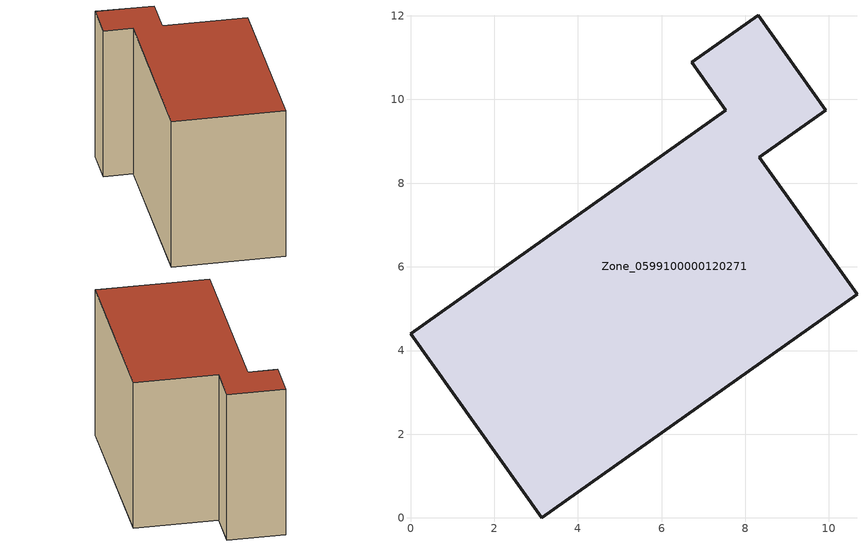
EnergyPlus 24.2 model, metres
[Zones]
Zone_0599100000120271
 floor ground (C_G): 3.14,0 0,4.4 7.53,9.74 6.72,10.89 8.31,12.02 9.92,9.74 8.34,8.62 10.67,5.35 z0
 wall outside (C_F): 9.92,9.74 8.31,12.02 6.72,10.89 7.53,9.74 0,4.4 3.14,0 10.67,5.35 8.34,8.62 9.92,9.74 z0:7.64
 roof outside (C_R): 0,4.4 3.14,0 10.67,5.35 8.34,8.62 9.92,9.74 8.31,12.02 6.72,10.89 7.53,9.74 z7.64
[BUILDING]
Pand.0599100000120271: North Axis=0; Terrain=City; Loads Convergence Tolerance Value=0.04; Temperature Convergence Tolerance Value=0.4; Solar Distribution=FullExterior; Maximum Number of Warmup Days=25; Minimum Number of Warmup Days=1
[Site:Location]
Rotterdam.The.Hague.AP_ZH_NLD Design_Conditions: Latitude=51.96; Longitude=4.45; Time Zone=1; Elevation=-4.5
[SITE:GROUNDTEMPERATURE:BUILDINGSURFACE]
18, 18, 18, 18, 18, 18, 18, 18, 18, 18, 18, 18
[MATERIAL] Thermal Absorptance=0.9; Solar Absorptance=0.7; Visible Absorptance=0.7
Name | Roughness | Thickness | Conductivity | Density | Specific Heat
G.TI.1975-1991 | MediumSmooth | 0.15 | 0.288461 | 540 | 1210
F.TI.1975-1991 | Rough | 0.3 | 0.230769 | 1920 | 840
R.TI.1975-1991 | MediumRough | 0.2 | 0.153846 | 1500 | 1000
[CONSTRUCTION]
C_G: G.TI.1975-1991
C_F: F.TI.1975-1991
C_R: R.TI.1975-1991
[ZONE]
Zone_0599100000120271: Type=1; Multiplier=1; Ceiling Height=Autocalculate; Volume=Autocalculate; Floor Area=autocalculate; Part of Total Floor Area=Yes
[ZONEINFILTRATION:DESIGNFLOWRATE]
Infil_Zone_0599100000120271: Zone or ZoneList or Space or SpaceList=Zone_0599100000120271; Schedule=AlwaysOn; Design Flow Rate Calculation Method=Flow/Area; Flow Rate per Floor Area=0.003; Constant Term Coefficient=1; Temperature Term Coefficient=0; Velocity Term Coefficient=0; Velocity Squared Term Coefficient=0
[HVACTEMPLATE:ZONE:IDEALLOADSAIRSYSTEM]
Zone_0599100000120271: Maximum Heating Supply Air Temperature=50; Minimum Cooling Supply Air Temperature=13; Maximum Heating Supply Air Humidity Ratio=0.0156; Minimum Cooling Supply Air Humidity Ratio=0.0077; Heating Limit=NoLimit; Cooling Limit=NoLimit; Dehumidification Control Type=ConstantSensibleHeatRatio; Cooling Sensible Heat Ratio=0.7; Dehumidification Setpoint=60; Humidification Control Type=None; Humidification Setpoint=30; Outdoor Air Method=None; Outdoor Air Flow Rate per Person=0.00944; Outdoor Air Flow Rate per Zone Floor Area=0; Outdoor Air Flow Rate per Zone=0; Demand Controlled Ventilation Type=None; Outdoor Air Economizer Type=NoEconomizer; Heat Recovery Type=None; Sensible Heat Recovery Effectiveness=0.7; Latent Heat Recovery Effectiveness=0.65
[ZONECONTROL:THERMOSTAT]
ThermostatControl_Zone_0599100000120271: Zone or ZoneList=Zone_0599100000120271; Control Type Schedule=DualSetpointControlType; Control 1=Thermostat_Zone_0599100000120271; Temperature Difference Between Cutout And Setpoint=0
[THERMOSTATSETPOINT:DUALSETPOINT]
Thermostat_Zone_0599100000120271: Heating Setpoint Temperature Schedule=HeatingSetpoint_Zone_0599100000120271; Cooling Setpoint Temperature Schedule=CoolingSetpoint_Zone_0599100000120271
[SCHEDULE:COMPACT]
HeatingSetpoint_Zone_0599100000120271: Through: 12/31, For: AllDays, Until: 24:00, 21
CoolingSetpoint_Zone_0599100000120271: Through: 12/31, For: AllDays, Until: 24:00, 24
DualSetpointControlType: Through: 12/31, For: AllDays, Until: 24:00, 4
AlwaysOn: Through: 12/31, For: AllDays, Until: 24:00, 1
